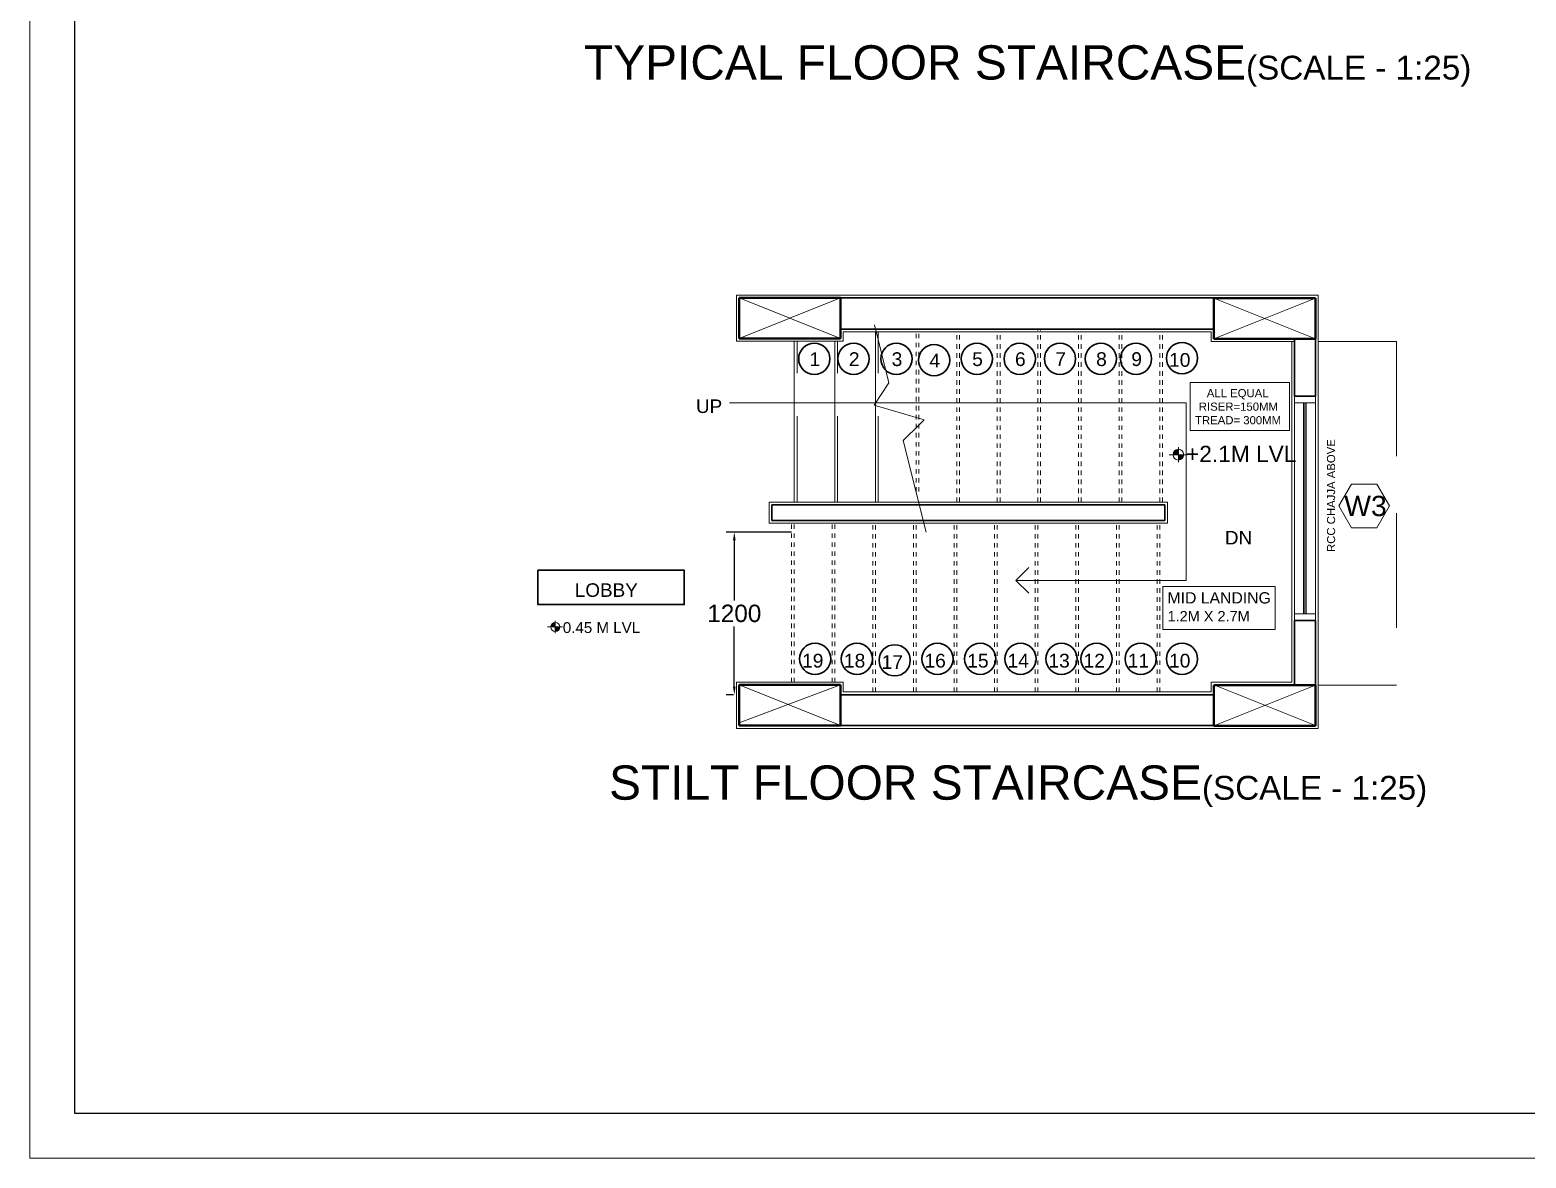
# Model space of a CAD drawing. Header units: millimetres. Extents: x -1932176 to 78768, y -1967 to 1266654.
# Drawn here: x -1855376.35 to -1855343.19, y 1151196.31 to 1151221.32 of the extents above; entities that cross this region are included whole.
import ezdxf

# ---------------------------------------------------------------- set-up
doc = ezdxf.new("R2010")
doc.units = ezdxf.units.MM
doc.linetypes.add('DASHED', pattern=[0.75, 0.5, -0.25])
doc.linetypes.add('DASHED2', pattern=[9.525, 6.35, -3.175])
for name, color, linetype, lineweight in [('columns', 10, 'Continuous', 40), ('DIMENSION', 31, 'Continuous', 5), ('Door window', 200, 'Continuous', 9), ('PLAN WALL', 7, 'Continuous', 20), ('STAIRS NOT VISI', 7, 'DASHED', 13), ('text', 252, 'Continuous', 5), ('walls', 50, 'Continuous', 30)]:
    doc.layers.add(name, color=color, linetype=linetype, lineweight=lineweight)
doc.layers.add('plaster line', color=7, linetype='Continuous', lineweight=5, transparency=0.4)
doc.styles.add('150 height', font='arial.ttf', dxfattribs={"height": 150})
doc.styles.get("Standard").update_dxf_attribs({"font": 'arial.ttf'})
doc.dimstyles.get("Standard").update_dxf_attribs({"dimtxt": 0.18, "dimasz": 0.18, "dimexe": 0.18, "dimexo": 0.0625, "dimgap": 0.09, "dimtad": 0, "dimtih": 1, "dimtoh": 1, "dimdec": 4, "dimzin": 0, "dimdsep": 46, "dimtxsty": 'Standard', "dimcen": 0.09, "dimadec": 0, "dimazin": 0, "dimtfac": 1, "dimtdec": 4, "dimtofl": 0, "dimtmove": 0, "dimatfit": 3, "dimfxl": 1, "dimtolj": 1, "dimtzin": 0, "dimarcsym": 0})

# ---------------------------------------------------------------- blocks, each defined once
blk = doc.blocks.new('*D326')
at = {"layer": 'Defpoints', "color": 0, "linetype": 'Continuous', "ltscale": 1.3, "transparency": 16777216}
for p in [(-1855359.409, 1151210.184), (-1855360.74, 1151206.584), (-1855360.694, 1151206.584)]:
    blk.add_point(p, dxfattribs=at)
at = {"layer": 'text', "color": 0, "linetype": 'Continuous', "lineweight": -2, "ltscale": 1.3, "transparency": 16777216}
for p, q in [((-1855359.472, 1151210.184), (-1855360.92, 1151210.184)), ((-1855360.74, 1151210.004), (-1855360.74, 1151208.671)), ((-1855360.74, 1151206.764), (-1855360.74, 1151208.097)), ((-1855360.757, 1151206.584), (-1855360.92, 1151206.584))]:
    blk.add_line(p, q, dxfattribs=at)
at = {"layer": 'text', "color": 0, "linetype": 'Continuous', "ltscale": 1.3, "transparency": 16777216}
for points in [[(-1855360.77, 1151210.004), (-1855360.71, 1151210.004), (-1855360.74, 1151210.184)], [(-1855360.77, 1151206.764), (-1855360.71, 1151206.764), (-1855360.74, 1151206.584)]]:
    blk.add_solid(points, dxfattribs=at)
at = {"layer": 'text', "color": 0, "linetype": 'Continuous', "lineweight": 9, "ltscale": 1.3, "transparency": 16777216, "insert": (-1855360.74, 1151208.384), "char_height": 0.18, "attachment_point": 5}
blk.add_mtext('\\A1;{\\H2.1429x;1200}', dxfattribs=at)
blk = doc.blocks.new('LEVEL SIGN')
h = blk.add_hatch(color=256)
h.dxf.hatch_style = 1
h.paths.add_polyline_path([(-0.0329, 0.0003), (0, 0.0003), (0, 0.0332, 0.414214)])
h.paths.add_polyline_path([(0.0329, 0.0003), (0, 0.0003), (0, -0.0325, 0.414214)])
for p, q in [((-0.0568, 0.0003), (0.0533, 0.0003)), ((0, 0.0461), (0, -0.0461))]:
    blk.add_line(p, q)
blk.add_circle((0, 0.0003), 0.0329)

msp = doc.modelspace()

# ---------------------------------------------------------------- linework, layer by layer
msp.add_line((-1855352.70603, 1151215.3739), (-1855352.70603, 1151215.37941))
at = {"linetype": 'DASHED2', "lineweight": 5, "ltscale": 0.4, "transparency": 33554615}
for p, q in [((-1855346.05925, 1151214.4139), (-1855347.79925, 1151214.4139)), ((-1855346.05925, 1151214.4139), (-1855346.05925, 1151206.7939)), ((-1855346.05925, 1151206.7939), (-1855347.79925, 1151206.7939))]:
    msp.add_line(p, q, dxfattribs=at)
at = {"linetype": 'DASHED', "ltscale": 1.3}
msp.add_line((-1855356.62955, 1151212.57653), (-1855356.53028, 1151212.67413), dxfattribs=at)
at = {"layer": 'columns', "ltscale": 0.04, "transparency": 33554646}
for p, q in [((-1855360.63403, 1151215.37941), (-1855358.38403, 1151215.37941)), ((-1855360.63403, 1151214.47941), (-1855360.63403, 1151215.37941)), ((-1855358.38403, 1151215.37941), (-1855358.38403, 1151214.47941)), ((-1855350.10925, 1151214.4739), (-1855350.10925, 1151215.3739)), ((-1855358.38403, 1151214.47941), (-1855360.63403, 1151214.47941)), ((-1855347.85925, 1151214.4739), (-1855350.10925, 1151214.4739)), ((-1855360.63403, 1151206.79941), (-1855358.38403, 1151206.79941)), ((-1855360.63403, 1151205.89941), (-1855360.63403, 1151206.79941)), ((-1855358.38403, 1151206.79941), (-1855358.38403, 1151205.89941)), ((-1855350.10925, 1151206.7939), (-1855347.85925, 1151206.7939)), ((-1855350.10925, 1151205.8939), (-1855350.10925, 1151206.7939)), ((-1855347.85925, 1151206.7939), (-1855347.85925, 1151205.8939)), ((-1855358.38403, 1151205.89941), (-1855360.63403, 1151205.89941))]:
    msp.add_line(p, q, dxfattribs=at)
at = {"layer": 'columns', "lineweight": 9, "ltscale": 0.04, "transparency": 33554646}
for p, q in [((-1855360.63403, 1151215.37941), (-1855358.38403, 1151214.47941)), ((-1855358.38403, 1151215.37941), (-1855360.63403, 1151214.47941)), ((-1855347.85925, 1151215.3739), (-1855350.10925, 1151214.4739)), ((-1855350.10925, 1151215.3739), (-1855347.85925, 1151214.4739)), ((-1855360.63403, 1151206.79941), (-1855358.38403, 1151205.89941)), ((-1855358.38403, 1151206.79941), (-1855360.63403, 1151205.9578)), ((-1855350.10925, 1151206.79941), (-1855347.85925, 1151205.89941)), ((-1855347.85925, 1151206.7939), (-1855350.10925, 1151205.8939))]:
    msp.add_line(p, q, dxfattribs=at)
at = {"layer": 'columns', "linetype": 'Continuous', "ltscale": 1.3}
for p, q in [((-1855350.10925, 1151215.3739), (-1855347.85925, 1151215.3739)), ((-1855347.85925, 1151215.3739), (-1855347.85925, 1151214.4739)), ((-1855350.10925, 1151205.8939), (-1855347.85925, 1151205.8939))]:
    msp.add_line(p, q, dxfattribs=at)
at = {"layer": 'DIMENSION', "color": 6, "linetype": 'Continuous', "lineweight": 9, "ltscale": 2.5, "transparency": 33554687}
for p, q in [((-1855376.3544, 1151196.31493), (-1855376.3544, 1151255.21493)), ((-1855286.67499, 1151196.31493), (-1855376.3544, 1151196.31493))]:
    msp.add_line(p, q, dxfattribs=at)
at = {"layer": 'DIMENSION', "color": 6, "linetype": 'Continuous', "lineweight": 25, "ltscale": 2.5, "transparency": 33554687}
for p, q in [((-1855375.36281, 1151254.22335), (-1855375.36281, 1151197.30651)), ((-1855375.36281, 1151197.30651), (-1855298.57398, 1151197.30651))]:
    msp.add_line(p, q, dxfattribs=at)
at = {"layer": 'Door window'}
for p, q in [((-1855348.31923, 1151213.05245), (-1855348.31923, 1151213.20245)), ((-1855347.85925, 1151211.22641), (-1855347.85925, 1151212.72641))]:
    msp.add_line(p, q, dxfattribs=at)
at = {"layer": 'Door window', "lineweight": 9, "ltscale": 0.04, "transparency": 33554646}
for p, q in [((-1855347.85925, 1151212.72641), (-1855347.85925, 1151213.20055)), ((-1855348.31923, 1151208.22831), (-1855348.31923, 1151213.05245)), ((-1855348.31923, 1151213.05055), (-1855347.85925, 1151213.05055)), ((-1855348.11924, 1151213.05055), (-1855348.11924, 1151208.37641)), ((-1855348.08924, 1151213.05055), (-1855348.08924, 1151208.37641)), ((-1855348.05924, 1151213.05055), (-1855348.05924, 1151208.37641)), ((-1855347.85925, 1151208.22641), (-1855347.85925, 1151211.22641)), ((-1855348.31923, 1151208.37641), (-1855347.85925, 1151208.37641))]:
    msp.add_line(p, q, dxfattribs=at)
at = {"layer": 'PLAN WALL', "linetype": 'Continuous', "ltscale": 1.3}
msp.add_line((-1855347.85925, 1151214.4739), (-1855347.85925, 1151214.29061), dxfattribs=at)
at = {"layer": 'plaster line'}
for p, q in [((-1855360.69403, 1151214.41941), (-1855360.69403, 1151215.43941)), ((-1855360.69403, 1151215.43941), (-1855347.79925, 1151215.43941)), ((-1855347.79925, 1151205.8339), (-1855347.79925, 1151215.43941)), ((-1855358.32403, 1151214.6239), (-1855358.32403, 1151214.41941)), ((-1855358.32403, 1151214.6239), (-1855350.16925, 1151214.6239)), ((-1855350.16925, 1151214.4139), (-1855350.16925, 1151214.6239)), ((-1855358.32403, 1151214.41941), (-1855360.69403, 1151214.41941)), ((-1855348.31923, 1151214.4139), (-1855350.16925, 1151214.4139)), ((-1855348.37923, 1151214.4158), (-1855348.37923, 1151206.85941)), ((-1855359.9655, 1151210.85246), (-1855351.1394, 1151210.85246)), ((-1855359.9655, 1151210.85246), (-1855359.9655, 1151210.38746)), ((-1855351.1394, 1151210.85246), (-1855351.1394, 1151210.38746)), ((-1855359.9655, 1151210.38746), (-1855351.1394, 1151210.38746)), ((-1855360.69403, 1151206.85941), (-1855358.32403, 1151206.85941)), ((-1855360.69403, 1151205.8339), (-1855360.69403, 1151206.85941)), ((-1855358.32403, 1151206.85941), (-1855358.32403, 1151206.6439)), ((-1855358.32403, 1151206.6439), (-1855350.16925, 1151206.6439)), ((-1855350.16925, 1151206.85941), (-1855348.37923, 1151206.85941)), ((-1855350.16925, 1151206.6439), (-1855350.16925, 1151206.85941)), ((-1855360.69403, 1151205.8339), (-1855347.79925, 1151205.8339))]:
    msp.add_line(p, q, dxfattribs=at)
at = {"layer": 'STAIRS NOT VISI', "ltscale": 0.2}
for p, q in [((-1855356.70925, 1151211.0839), (-1855356.70925, 1151214.6239)), ((-1855356.64925, 1151211.0839), (-1855356.64925, 1151214.6239)), ((-1855355.80925, 1151210.85246), (-1855355.80925, 1151214.6239)), ((-1855355.74925, 1151210.85246), (-1855355.74925, 1151214.6239)), ((-1855354.90925, 1151210.85246), (-1855354.90925, 1151214.6239)), ((-1855354.84925, 1151210.85246), (-1855354.84925, 1151214.6239)), ((-1855354.00925, 1151210.85246), (-1855354.00925, 1151214.6839)), ((-1855353.94925, 1151210.85246), (-1855353.94925, 1151214.6839)), ((-1855353.10925, 1151210.85246), (-1855353.10925, 1151214.6239)), ((-1855353.04925, 1151210.85246), (-1855353.04925, 1151214.6239)), ((-1855352.20925, 1151210.85246), (-1855352.20925, 1151214.6239)), ((-1855352.14925, 1151210.85246), (-1855352.14925, 1151214.6239)), ((-1855351.30925, 1151210.85246), (-1855351.30925, 1151214.6239)), ((-1855351.24925, 1151210.85246), (-1855351.24925, 1151214.6239)), ((-1855359.46925, 1151206.85941), (-1855359.46925, 1151210.38746)), ((-1855359.40925, 1151206.85941), (-1855359.40925, 1151210.38746)), ((-1855358.56925, 1151206.85941), (-1855358.56925, 1151210.38746)), ((-1855358.50925, 1151206.85941), (-1855358.50925, 1151210.38746)), ((-1855357.66925, 1151206.6439), (-1855357.66925, 1151210.38746)), ((-1855357.60925, 1151206.6439), (-1855357.60925, 1151210.38746)), ((-1855356.76925, 1151206.6439), (-1855356.76925, 1151210.38746)), ((-1855356.70925, 1151206.6439), (-1855356.70925, 1151210.38746)), ((-1855355.86925, 1151206.6439), (-1855355.86925, 1151210.38746)), ((-1855355.80925, 1151206.6439), (-1855355.80925, 1151210.38746)), ((-1855354.96925, 1151206.6439), (-1855354.96925, 1151210.38746)), ((-1855354.90925, 1151206.6439), (-1855354.90925, 1151210.38746)), ((-1855354.06925, 1151206.6439), (-1855354.06925, 1151210.38746)), ((-1855354.00925, 1151206.6439), (-1855354.00925, 1151210.38746)), ((-1855353.16925, 1151206.6439), (-1855353.16925, 1151210.38746)), ((-1855353.10925, 1151206.6439), (-1855353.10925, 1151210.38746)), ((-1855352.26925, 1151206.6439), (-1855352.26925, 1151210.38746)), ((-1855352.20925, 1151206.6439), (-1855352.20925, 1151210.38746)), ((-1855351.36925, 1151206.6439), (-1855351.36925, 1151210.38746)), ((-1855351.30925, 1151206.6439), (-1855351.30925, 1151210.38746))]:
    msp.add_line(p, q, dxfattribs=at)
at = {"layer": 'text'}
for p, q in [((-1855357.63316, 1151214.77954), (-1855357.3124, 1151213.4965)), ((-1855357.3124, 1151213.4965), (-1855357.64166, 1151213.0021)), ((-1855357.64166, 1151213.0021), (-1855356.53028, 1151212.67413)), ((-1855356.62955, 1151212.57653), (-1855356.99306, 1151212.21913)), ((-1855356.99306, 1151212.21913), (-1855356.48425, 1151210.1839))]:
    msp.add_line(p, q, dxfattribs=at)
at = {"layer": 'text', "linetype": 'Continuous', "lineweight": 13, "ltscale": 1.3}
for p, q in [((-1855360.30925, 1151213.05407), (-1855360.84368, 1151213.05407)), ((-1855360.30925, 1151213.05407), (-1855350.72176, 1151213.05407)), ((-1855350.72176, 1151213.05407), (-1855350.72176, 1151209.11814)), ((-1855350.22805, 1151213.05407), (-1855350.21714, 1151213.05407)), ((-1855354.50185, 1151209.11814), (-1855354.21417, 1151209.40493)), ((-1855350.72176, 1151209.11814), (-1855354.50185, 1151209.11814)), ((-1855354.50185, 1151209.11814), (-1855354.21417, 1151208.83135))]:
    msp.add_line(p, q, dxfattribs=at)
at = {"layer": 'text', "linetype": 'Continuous', "lineweight": 20, "ltscale": 1.3}
for points in [[(-1855350.63344, 1151213.49949), (-1855348.43026, 1151213.49949), (-1855348.43026, 1151212.43786), (-1855350.63344, 1151212.43786)], [(-1855351.24364, 1151208.9817), (-1855348.75188, 1151208.9817), (-1855348.75188, 1151208.02575), (-1855351.24364, 1151208.02575)]]:
    msp.add_lwpolyline(points, close=True, dxfattribs=at)
at = {"layer": 'text'}
msp.add_lwpolyline([(-1855346.21607, 1151210.767), (-1855346.49647, 1151211.25267), (-1855347.05726, 1151211.25267), (-1855347.33766, 1151210.767), (-1855347.05726, 1151210.28134), (-1855346.49647, 1151210.28134)], close=True, dxfattribs=at)
at = {"layer": 'text', "linetype": 'Continuous', "lineweight": 30, "ltscale": 1.3}
msp.add_lwpolyline([(-1855365.09268, 1151209.34256), (-1855361.85119, 1151209.34256), (-1855361.85119, 1151208.58254), (-1855365.09268, 1151208.58254)], close=True, dxfattribs=at)
for centre in [(-1855358.96653, 1151214.02817), (-1855358.09561, 1151214.02817), (-1855357.14657, 1151214.02817), (-1855356.31009, 1151213.99686), (-1855355.36181, 1151214.02817), (-1855354.41278, 1151214.02817), (-1855353.5204, 1151214.02817), (-1855352.61385, 1151214.02817), (-1855351.83479, 1151214.02817), (-1855350.81484, 1151214.04275), (-1855358.94953, 1151207.37715), (-1855358.02152, 1151207.37715), (-1855357.18504, 1151207.34584), (-1855356.23676, 1151207.37715), (-1855355.28772, 1151207.37715), (-1855354.39534, 1151207.37715), (-1855353.4888, 1151207.37715), (-1855352.70974, 1151207.37715), (-1855351.73113, 1151207.37715), (-1855350.81484, 1151207.37715)]:
    msp.add_circle(centre, 0.34627, dxfattribs=at)
at = {"layer": 'walls'}
for p, q in [((-1855358.38403, 1151215.37941), (-1855350.10925, 1151215.37941)), ((-1855358.38403, 1151214.6839), (-1855350.10925, 1151214.6839)), ((-1855348.31923, 1151214.45435), (-1855348.31923, 1151214.4758)), ((-1855348.31923, 1151213.20245), (-1855348.31923, 1151214.45435)), ((-1855347.85925, 1151213.20055), (-1855347.85925, 1151214.4739)), ((-1855348.31923, 1151213.20055), (-1855347.85925, 1151213.20055)), ((-1855359.9055, 1151210.79246), (-1855351.1994, 1151210.79246)), ((-1855359.9055, 1151210.79246), (-1855359.9055, 1151210.44746)), ((-1855351.1994, 1151210.79246), (-1855351.1994, 1151210.44746)), ((-1855359.9055, 1151210.44746), (-1855351.1994, 1151210.44746)), ((-1855348.31923, 1151206.7958), (-1855348.31923, 1151208.22831)), ((-1855348.31923, 1151208.22641), (-1855347.85925, 1151208.22641)), ((-1855347.85925, 1151206.7939), (-1855347.85925, 1151208.22641)), ((-1855358.38403, 1151206.5839), (-1855350.10925, 1151206.5839)), ((-1855358.38403, 1151205.89941), (-1855350.10925, 1151205.89941))]:
    msp.add_line(p, q, dxfattribs=at)
at = {"layer": 'walls', "lineweight": 18, "ltscale": 0.3}
for p, q in [((-1855357.60925, 1151210.85246), (-1855357.60925, 1151214.6239)), ((-1855359.40925, 1151210.85246), (-1855359.40925, 1151214.41941)), ((-1855358.50925, 1151210.85246), (-1855358.50925, 1151214.41941))]:
    msp.add_line(p, q, dxfattribs=at)
at = {"layer": 'walls', "linetype": 'DASHED2', "lineweight": 18, "ltscale": 0.3}
for p, q in [((-1855357.54925, 1151210.85246), (-1855357.54925, 1151214.6239)), ((-1855359.34925, 1151210.85246), (-1855359.34925, 1151214.41941)), ((-1855358.44925, 1151210.85246), (-1855358.44925, 1151214.41941))]:
    msp.add_line(p, q, dxfattribs=at)

# ---------------------------------------------------------------- block references
at = {"layer": 'text'}
for p, xscale, yscale, zscale in [((-1855350.8953, 1151211.90244), 3.6, 3.6, 3.6), ((-1855364.7079, 1151208.0846), 3, 3, 3)]:
    msp.add_blockref('LEVEL SIGN', p, dxfattribs=dict(at, xscale=xscale, yscale=yscale, zscale=zscale))

# ---------------------------------------------------------------- texts
at = {"layer": 'text', "linetype": 'Continuous', "lineweight": 30, "ltscale": 1.3}
for s, height, p in [('1', 0.30512, (-1855359.07166, 1151213.8679)), ('2', 0.30512, (-1855358.20074, 1151213.8679)), ('3', 0.30512, (-1855357.2517, 1151213.8679)), ('5', 0.30512, (-1855355.46694, 1151213.8679)), ('6', 0.30512, (-1855354.5179, 1151213.8679)), ('7', 0.30512, (-1855353.62553, 1151213.8679)), ('8', 0.30512, (-1855352.71898, 1151213.8679)), ('9', 0.30512, (-1855351.93992, 1151213.8679)), ('4', 0.30512, (-1855356.41522, 1151213.83658)), ('10', 0.305123, (-1855351.10314, 1151213.85096)), ('19', 0.305123, (-1855359.23784, 1151207.18537)), ('18', 0.305123, (-1855358.30982, 1151207.18537)), ('17', 0.305123, (-1855357.47334, 1151207.15405)), ('16', 0.305123, (-1855356.52506, 1151207.18537)), ('15', 0.305123, (-1855355.57602, 1151207.18537)), ('14', 0.305123, (-1855354.68365, 1151207.18537)), ('13', 0.305123, (-1855353.7771, 1151207.18537)), ('12', 0.305123, (-1855352.99804, 1151207.18537)), ('11', 0.305123, (-1855352.01943, 1151207.18537)), ('10', 0.305123, (-1855351.10314, 1151207.18537))]:
    msp.add_text(s, height=height, dxfattribs=at).set_placement(p)
at = {"layer": 'text'}
msp.add_text('W3', height=0.45, dxfattribs=at).set_placement((-1855347.2195, 1151210.54216))
at = {"layer": 'text', "lineweight": 9, "char_height": 0.84375, "width": 20.6715676, "attachment_point": 3, "style": '150 height'}
for s, insert in [('{\\H0.9x;\\C31;TYPICAL FLOOR STAIRCASE\\H0.69444x;\\C256;(SCALE - 1:25)}', (-1855344.40098, 1151220.97636)), ('{\\H0.9x;\\C31;STILT FLOOR STAIRCASE\\H0.69444x;\\C256;(SCALE - 1:25)}', (-1855345.37887, 1151205.01627))]:
    msp.add_mtext(s, dxfattribs=dict(at, insert=insert))
at = {"layer": 'text', "ltscale": 2, "insert": (-1855350.95393, 1151213.35761), "char_height": 0.18, "attachment_point": 1}
msp.add_mtext_dynamic_manual_height_columns('\\pi0.68821;ALL EQUAL\\P\\pi0.51109;RISER=150MM\\P\\pi0.42735;TREAD= 300MM', width=2.7372191, gutter_width=1, heights=[0], dxfattribs=at)
at = {"layer": 'text', "attachment_point": 1}
for s, width, insert, char_height in [('UP', 0.4107817, (-1855361.58996, 1151213.12666), 0.3), ('+2.1M LVL ', 3.9301664, (-1855350.7262, 1151212.10012), 0.36), ('DN', 0.4107817, (-1855349.86484, 1151210.21377), 0.3), ('\\pi1.7416;\\P\\pi1.0598;LOBBY', 3.4832669, (-1855365.33609, 1151209.55277), 0.3), ('{\\H0.83333x;MID LANDING}\\P{\\H0.76667x;1.2M X 2.7M }', 4.1126454, (-1855351.1361, 1151208.85553), 0.3), ('0.45 M LVL', 2.348349, (-1855364.54132, 1151208.19157), 0.24)]:
    msp.add_mtext_dynamic_manual_height_columns(s, width=width, gutter_width=1, heights=[0], dxfattribs=dict(at, insert=insert, char_height=char_height))
at = {"layer": 'text', "lineweight": 20, "ltscale": 2, "insert": (-1855347.60139, 1151209.74635), "char_height": 0.18, "attachment_point": 1, "rotation": 90}
msp.add_mtext_dynamic_manual_height_columns('RCC CHAJJA ABOVE', width=3.509853, gutter_width=1, heights=[0], dxfattribs=at)

# ---------------------------------------------------------------- dimensions: what is measured, and where the dimension line sits
at = {"layer": 'text', "linetype": 'Continuous', "lineweight": 9, "ltscale": 1.3, "transparency": 33554669}
dim = msp.add_linear_dim(base=(-1855360.73968, 1151206.5839), p1=(-1855359.40925, 1151210.1839), p2=(-1855360.69403, 1151206.5839), angle=90, text='{\\H2.1429x;1200}', dimstyle='Standard', dxfattribs=at)
dim.commit()
dim.dimension.update_dxf_attribs({"geometry": '*D326', "text_midpoint": (-1855360.73968, 1151208.3839)})

doc.saveas('drawing.dxf')
